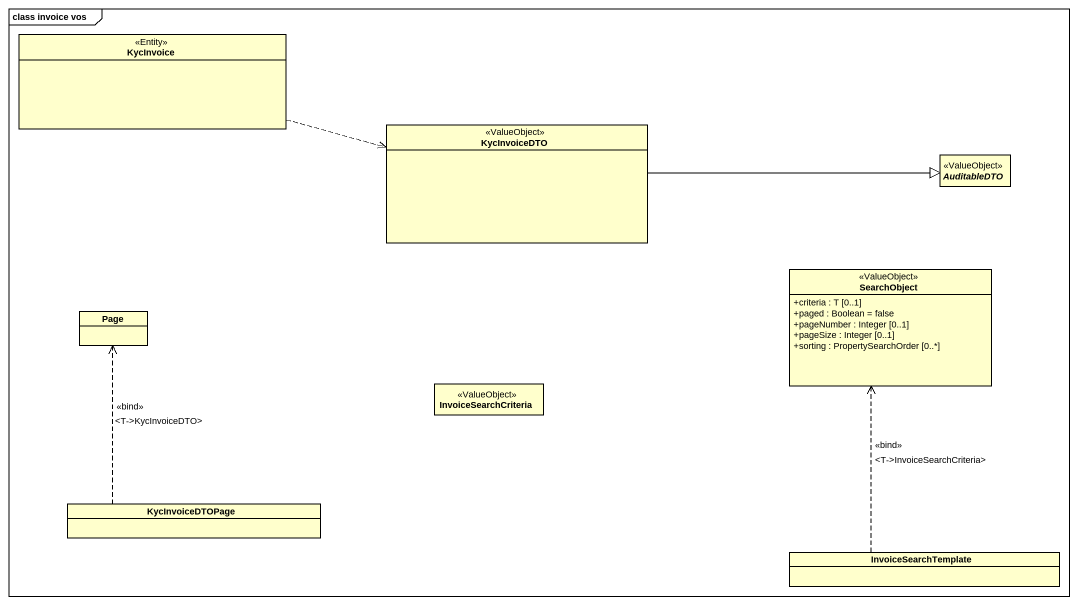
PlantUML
@startuml
mainframe class invoice vos
hide circle
hide empty members
skinparam classAttributeIconSize 0
class KycInvoice <<Entity>>
class KycInvoiceDTO <<ValueObject>>
abstract class AuditableDTO <<ValueObject>>
class SearchObject <<ValueObject>> {
  +criteria : T [0..1]
  +paged : Boolean = false
  +pageNumber : Integer [0..1]
  +pageSize : Integer [0..1]
  +sorting : PropertySearchOrder [0..*]
}
class "Page" as Page_
class InvoiceSearchCriteria <<ValueObject>>
class KycInvoiceDTOPage
class InvoiceSearchTemplate
KycInvoice .right.> KycInvoiceDTO
KycInvoiceDTO -right-|> AuditableDTO
KycInvoiceDTOPage .up.> Page_ : <<bind>>\n<T->KycInvoiceDTO>
InvoiceSearchTemplate .up.> SearchObject : <<bind>>\n<T->InvoiceSearchCriteria>
@enduml
